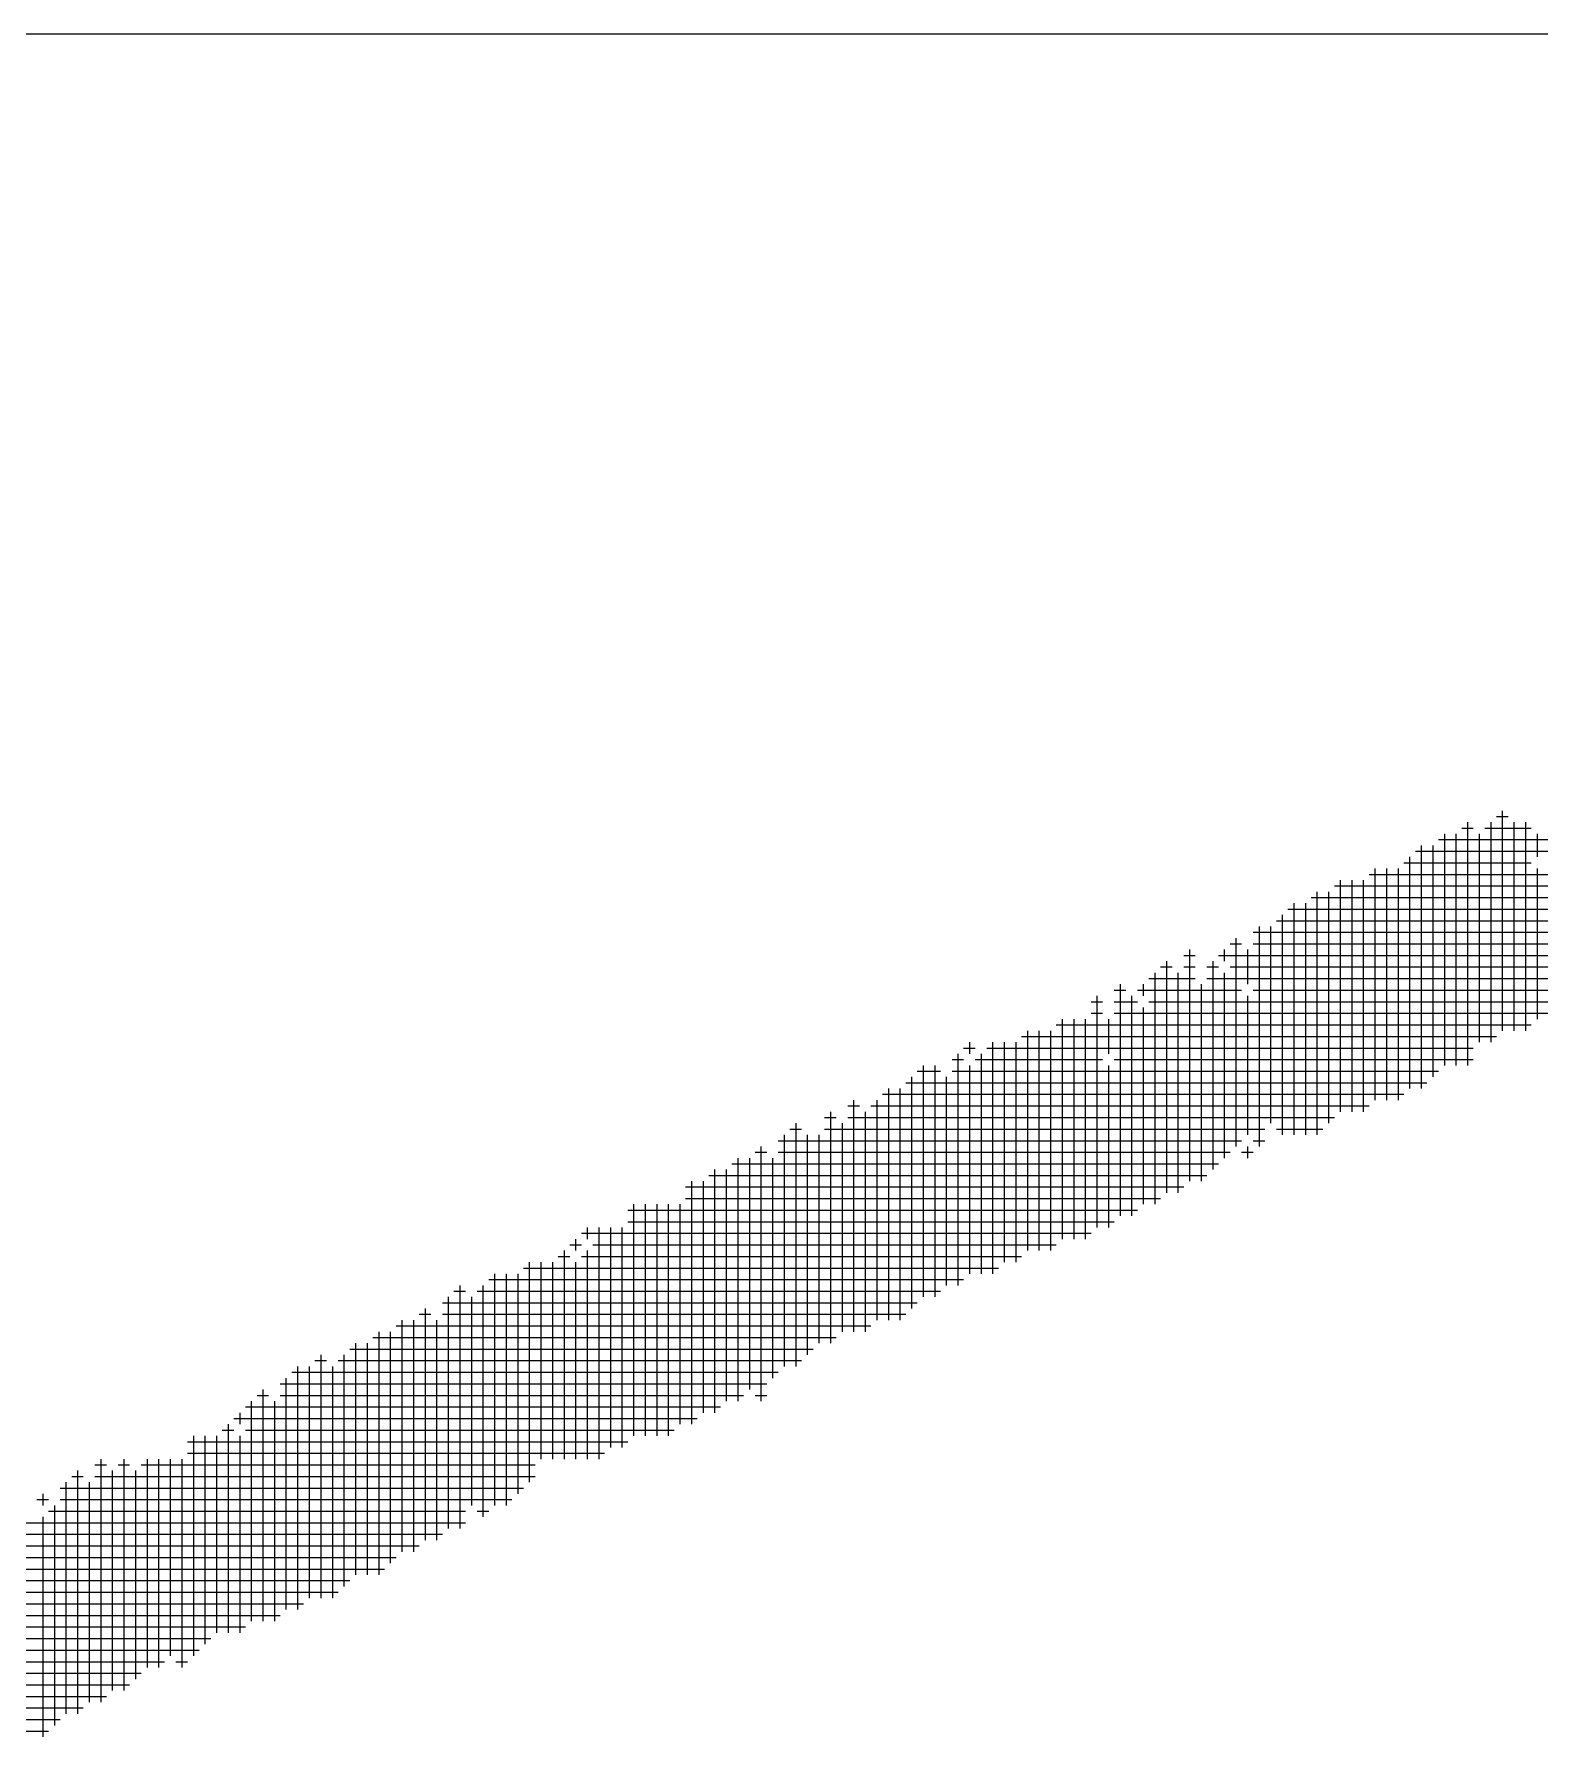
# Model space of a CAD drawing. Header units: feet. Extents: x 0 to 708085, y 0 to 237600.
# Drawn here: x 600495.6 to 600900, y 12342.5 to 12800 of the extents above; entities that cross this region are included whole.
import ezdxf
from ezdxf.enums import TextEntityAlignment as Align

# ---------------------------------------------------------------- set-up
doc = ezdxf.new("R2010")
doc.units = ezdxf.units.FT
doc.header["$LTSCALE"] = 2200
doc.header["$MEASUREMENT"] = 0
for name, color, linetype in [('CX-BORD-LIN1', 4, 'CONTINUOUS'), ('CX-BORD-LIN2', 3, 'CONTINUOUS'), ('CX-BORD-TEX2', 7, 'CONTINUOUS'), ('CX-BORD-TEX3', 6, 'CONTINUOUS'), ('CX-MISC', 2, 'CONTINUOUS')]:
    doc.layers.add(name, color=color, linetype=linetype)
doc.styles.add('TB_TEXT', font='')
doc.styles.add('TB_WBTXT', font='')
doc.styles.add('TB_WMTXT', font='')
doc.styles.get('TB_TEXT').set_extended_font_data('DotumChe')
doc.styles.get('TB_WBTXT').set_extended_font_data('Dotum')
doc.styles.get('TB_WMTXT').set_extended_font_data('DotumChe')

# ---------------------------------------------------------------- blocks, each defined once
blk = doc.blocks.new('CXBLKA1-KHCA-1')
at = {"layer": 'CX-BORD-LIN2'}
blk.add_lwpolyline([(558, 12), (270, 12)], dxfattribs=at)
at = {"layer": 'CX-BORD-LIN1', "style": 'TB_TEXT'}
for tag, p in [('TR_RCON5', (342.3033, 33)), ('TR_RCON4', (342.3033, 27)), ('TR_RCON3', (342.3033, 21)), ('TR_RCON2', (342.3033, 15)), ('TR_RCON1', (342.3033, 9))]:
    blk.add_attdef(tag, text='', height=3.5, dxfattribs=at).set_placement(p, align=Align.MIDDLE_LEFT)
for tag, height, p in [('TR_DGN5', 3.5, (451.1185, 33)), ('TR_CHK5', 3.5, (491.1185, 33)), ('TR_RDAT5', 3.5, (317.5, 33)), ('TR_APP5', 3.5, (531.1185, 33)), ('TR_RNUM5', 3, (285.1051, 32.6366)), ('TR_DGN4', 3.5, (451.1185, 27)), ('TR_CHK4', 3.5, (491.1185, 27)), ('TR_RDAT4', 3.5, (317.5, 27)), ('TR_APP4', 3.5, (531.1185, 27)), ('TR_RNUM4', 3, (285.1051, 26.6366)), ('TR_DGN3', 3.5, (451.1185, 21)), ('TR_CHK3', 3.5, (491.1185, 21)), ('TR_RDAT3', 3.5, (317.5, 21)), ('TR_APP3', 3.5, (531.1185, 21)), ('TR_RNUM3', 3, (285.1051, 20.6366)), ('TR_DGN2', 3.5, (451.1185, 15)), ('TR_CHK2', 3.5, (491.1185, 15)), ('TR_RDAT2', 3.5, (317.5, 15)), ('TR_APP2', 3.5, (531.1185, 15)), ('TR_RNUM2', 3, (285.1051, 14.6366)), ('TR_DGN1', 3.5, (451.1185, 9)), ('TR_CHK1', 3.5, (491.1185, 9)), ('TR_RDAT1', 3.5, (317.5, 9)), ('TR_APP1', 3.5, (531.1185, 9)), ('TR_RNUM1', 3, (285.1051, 8.6366))]:
    blk.add_attdef(tag, text='', height=height, dxfattribs=at).set_placement(p, align=Align.MIDDLE_CENTER)
at = {"layer": 'CX-BORD-LIN2', "style": 'TB_TEXT'}
blk.add_attdef('TD_VERSION', text='', height=3, rotation=90, dxfattribs=at).set_placement((800.5, 48.0149), align=Align.MIDDLE_CENTER)
at = {"layer": 'CX-BORD-TEX2', "style": 'TB_WMTXT'}
for tag, height, p in [('TB_CNAME', 5, (15.3448, 531.8324)), ('TB_CSCOP', 4, (16.6346, 523.8324))]:
    blk.add_attdef(tag, text='', height=height, dxfattribs=at).set_placement(p, align=Align.BOTTOM_LEFT)
at = {"layer": 'CX-BORD-TEX2', "style": 'TB_WBTXT'}
for tag, height, p in [('TB_MTITIL', 10, (398, 533.3264)), ('TB_STITL', 7, (398, 518.3264))]:
    blk.add_attdef(tag, text='', height=height, dxfattribs=at).set_placement(p, align=Align.MIDDLE_CENTER)
at = {"layer": 'CX-BORD-TEX3', "style": 'TB_TEXT'}
for tag, height, p in [('TD_LNDST', 4.5, (215, 31.5)), ('TD_DSECT', 4.5, (605.5, 31.5)), ('TD_DDIST', 4.5, (654.5, 31.5)), ('TD_DNAME_TOP', 4.5, (755, 27.957)), ('TD_CSECT', 4.5, (605.5, 22.5)), ('TD_CDIST', 4.5, (654.5, 22.5)), ('TD_DNAME_MAIN', 4.5, (755, 21.4731)), ('TD_DNAME_BOT', 3, (755, 15.2489)), ('TD_HSCAL', 4.5, (620.8841, 13.7484)), ('TD_VSCAL', 4.5, (656.8615, 13.7484)), ('TD_CCOMP', 4.5, (215, 13.5927)), ('TD_CSTEP', 4.5, (250.744, 5.125)), ('TD_FIELD', 4.5, (180, 5.125)), ('TD_DWGNO', 4.5, (755, 5.0017)), ('TD_DWGCODE', 4.5, (637, 4.7908))]:
    blk.add_attdef(tag, text='', height=height, dxfattribs=at).set_placement(p, align=Align.MIDDLE_CENTER)
for tag, height, width, p in [('TD_DCOMP', 4.5, 0.95, (215, 22.5875)), ('TD_CNAME', 5, 0.78, (65, 7.5956))]:
    blk.add_attdef(tag, text='', height=height, dxfattribs=dict(at, width=width)).set_placement(p, align=Align.MIDDLE_CENTER)

msp = doc.modelspace()

# ---------------------------------------------------------------- linework, layer by layer
at = {"layer": 'CX-MISC'}
for p, q in [((600888.29, 12589.82), (600891.4, 12589.82)), ((600889.85, 12591.37), (600889.85, 12532.27)), ((600874.29, 12585.15), (600874.29, 12522.94)), ((600877.4, 12585.15), (600877.4, 12522.94)), ((600878.96, 12586.71), (600882.07, 12586.71)), ((600880.51, 12588.26), (600880.51, 12522.94)), ((600883.63, 12585.15), (600883.63, 12529.16)), ((600885.18, 12586.71), (600897.62, 12586.71)), ((600886.74, 12588.26), (600886.74, 12529.16)), ((600892.96, 12588.26), (600892.96, 12532.27)), ((600896.07, 12588.26), (600896.07, 12532.27)), ((600899.18, 12585.15), (600899.18, 12578.93)), ((600866.52, 12580.48), (601000.27, 12580.48)), ((600868.07, 12582.04), (600868.07, 12516.72)), ((600871.18, 12582.04), (600871.18, 12519.83)), ((600872.74, 12583.6), (601003.38, 12583.6)), ((600855.63, 12575.82), (600855.63, 12513.61)), ((600858.74, 12575.82), (600858.74, 12513.61)), ((600861.85, 12575.82), (600861.85, 12513.61)), ((600863.41, 12577.37), (600897.62, 12577.37)), ((600864.96, 12578.93), (600864.96, 12516.72)), ((600899.18, 12575.82), (600899.18, 12535.38)), ((600844.75, 12571.15), (600981.6, 12571.15)), ((600846.3, 12572.71), (600846.3, 12510.5)), ((600849.41, 12572.71), (600849.41, 12510.5)), ((600852.52, 12572.71), (600852.52, 12510.5)), ((600854.08, 12574.26), (600990.93, 12574.26)), ((600833.86, 12566.49), (600833.86, 12504.28)), ((600836.97, 12566.49), (600836.97, 12504.28)), ((600838.52, 12568.04), (600975.38, 12568.04)), ((600840.08, 12569.6), (600840.08, 12504.28)), ((600843.19, 12569.6), (600843.19, 12507.39)), ((600830.75, 12563.38), (600830.75, 12504.28)), ((600832.3, 12564.93), (600969.16, 12564.93)), ((600822.97, 12558.71), (600956.72, 12558.71)), ((600824.53, 12560.27), (600824.53, 12501.17)), ((600827.64, 12560.27), (600827.64, 12507.39)), ((600829.19, 12561.82), (600962.94, 12561.82)), ((600805.87, 12554.05), (600805.87, 12491.84)), ((600815.2, 12554.05), (600815.2, 12550.94)), ((600816.75, 12555.6), (600819.86, 12555.6)), ((600818.31, 12557.16), (600818.31, 12501.17)), ((600821.42, 12554.05), (600821.42, 12544.72)), ((600822.97, 12555.6), (600950.5, 12555.6)), ((600798.09, 12549.38), (600801.2, 12549.38)), ((600799.64, 12550.94), (600799.64, 12488.73)), ((600804.31, 12552.49), (600807.42, 12552.49)), ((600804.31, 12549.38), (600807.42, 12549.38)), ((600810.53, 12549.38), (600813.64, 12549.38)), ((600812.09, 12550.94), (600812.09, 12494.95)), ((600813.64, 12552.49), (600941.17, 12552.49)), ((600816.75, 12549.38), (600931.84, 12549.38)), ((600787.2, 12544.72), (600787.2, 12482.51)), ((600793.42, 12544.72), (600793.42, 12541.6)), ((600794.98, 12546.27), (600807.42, 12546.27)), ((600796.53, 12547.83), (600796.53, 12485.62)), ((600802.75, 12547.83), (600802.75, 12488.73)), ((600808.98, 12544.72), (600808.98, 12491.84)), ((600810.53, 12546.27), (600922.51, 12546.27)), ((600815.2, 12547.83), (600815.2, 12498.06)), ((600779.43, 12540.05), (600782.54, 12540.05)), ((600780.98, 12541.6), (600780.98, 12479.4)), ((600785.65, 12543.16), (600788.76, 12543.16)), ((600785.65, 12540.05), (600791.87, 12540.05)), ((600790.31, 12541.6), (600790.31, 12482.51)), ((600791.87, 12543.16), (600819.86, 12543.16)), ((600794.98, 12540.05), (600906.95, 12540.05)), ((600821.42, 12541.6), (600821.42, 12504.28)), ((600822.97, 12543.16), (600916.28, 12543.16)), ((600771.65, 12535.38), (600771.65, 12476.29)), ((600774.76, 12535.38), (600774.76, 12476.29)), ((600777.87, 12535.38), (600777.87, 12476.29)), ((600779.43, 12536.94), (600782.54, 12536.94)), ((600784.09, 12535.38), (600784.09, 12526.05)), ((600785.65, 12536.94), (600903.84, 12536.94)), ((600793.42, 12538.49), (600793.42, 12485.62)), ((600760.76, 12530.72), (600888.29, 12530.72)), ((600762.32, 12532.27), (600762.32, 12473.18)), ((600765.43, 12532.27), (600765.43, 12473.18)), ((600768.54, 12532.27), (600768.54, 12473.18)), ((600770.1, 12533.83), (600897.62, 12533.83)), ((600743.66, 12526.05), (600743.66, 12463.84)), ((600745.21, 12527.61), (600748.32, 12527.61)), ((600746.77, 12529.16), (600746.77, 12526.05)), ((600749.88, 12526.05), (600749.88, 12466.96)), ((600751.43, 12527.61), (600882.07, 12527.61)), ((600752.99, 12529.16), (600752.99, 12466.96)), ((600756.1, 12529.16), (600756.1, 12470.07)), ((600759.21, 12529.16), (600759.21, 12470.07)), ((600732.77, 12521.39), (600738.99, 12521.39)), ((600734.33, 12522.94), (600734.33, 12460.73)), ((600737.44, 12522.94), (600737.44, 12460.73)), ((600742.1, 12524.5), (600745.21, 12524.5)), ((600742.1, 12521.39), (600872.74, 12521.39)), ((600746.77, 12522.94), (600746.77, 12466.96)), ((600748.32, 12524.5), (600782.54, 12524.5)), ((600784.09, 12522.94), (600784.09, 12479.4)), ((600785.65, 12524.5), (600882.07, 12524.5)), ((600724.99, 12516.72), (600724.99, 12454.51)), ((600728.11, 12516.72), (600728.11, 12454.51)), ((600729.66, 12518.28), (600869.63, 12518.28)), ((600731.22, 12519.83), (600731.22, 12457.62)), ((600740.55, 12519.83), (600740.55, 12463.84)), ((600714.11, 12512.06), (600717.22, 12512.06)), ((600715.66, 12513.61), (600715.66, 12451.4)), ((600720.33, 12512.06), (600854.08, 12512.06)), ((600721.88, 12513.61), (600721.88, 12454.51)), ((600723.44, 12515.17), (600863.41, 12515.17)), ((600700.11, 12507.39), (600700.11, 12442.07)), ((600707.89, 12508.95), (600711, 12508.95)), ((600709.44, 12510.5), (600709.44, 12448.29)), ((600712.55, 12507.39), (600712.55, 12451.4)), ((600714.11, 12508.95), (600844.75, 12508.95)), ((600718.77, 12510.5), (600718.77, 12451.4)), ((600695.45, 12502.72), (600819.86, 12502.72)), ((600697, 12504.28), (600697, 12442.07)), ((600698.56, 12505.84), (600701.67, 12505.84)), ((600703.22, 12504.28), (600703.22, 12445.18)), ((600706.33, 12504.28), (600706.33, 12448.29)), ((600707.89, 12505.84), (600826.08, 12505.84)), ((600822.97, 12502.72), (600826.08, 12502.72)), ((600829.19, 12505.84), (600841.63, 12505.84)), ((600684.56, 12498.06), (600684.56, 12432.74)), ((600687.67, 12498.06), (600687.67, 12435.85)), ((600689.23, 12499.61), (600692.34, 12499.61)), ((600690.78, 12501.17), (600690.78, 12432.74)), ((600693.89, 12498.06), (600693.89, 12438.96)), ((600695.45, 12499.61), (600816.75, 12499.61)), ((600819.86, 12499.61), (600822.97, 12499.61)), ((600821.42, 12501.17), (600821.42, 12498.06)), ((600676.78, 12493.39), (600810.53, 12493.39)), ((600678.34, 12494.95), (600678.34, 12429.63)), ((600681.45, 12494.95), (600681.45, 12432.74)), ((600683, 12496.5), (600813.64, 12496.5)), ((600670.56, 12490.28), (600804.31, 12490.28)), ((600672.12, 12491.84), (600672.12, 12426.52)), ((600675.23, 12491.84), (600675.23, 12429.63)), ((600656.57, 12485.62), (600656.57, 12423.41)), ((600659.68, 12485.62), (600659.68, 12423.41)), ((600662.79, 12485.62), (600662.79, 12423.41)), ((600665.9, 12485.62), (600665.9, 12423.41)), ((600669.01, 12485.62), (600669.01, 12426.52)), ((600670.56, 12487.17), (600798.09, 12487.17)), ((600655.01, 12484.06), (600791.87, 12484.06)), ((600655.01, 12480.95), (600785.65, 12480.95)), ((600641.01, 12476.29), (600641.01, 12473.18)), ((600642.57, 12477.84), (600779.43, 12477.84)), ((600644.12, 12479.4), (600644.12, 12476.29)), ((600647.23, 12479.4), (600647.23, 12417.19)), ((600650.35, 12479.4), (600650.35, 12420.3)), ((600653.46, 12479.4), (600653.46, 12420.3)), ((600636.35, 12471.62), (600639.46, 12471.62)), ((600637.9, 12473.18), (600637.9, 12417.19)), ((600639.46, 12474.73), (600642.57, 12474.73)), ((600642.57, 12471.62), (600760.76, 12471.62)), ((600644.12, 12473.18), (600644.12, 12417.19)), ((600645.68, 12474.73), (600770.1, 12474.73)), ((600619.24, 12466.96), (600619.24, 12404.75)), ((600622.35, 12466.96), (600622.35, 12404.75)), ((600625.46, 12466.96), (600625.46, 12407.86)), ((600627.02, 12468.51), (600754.54, 12468.51)), ((600628.57, 12470.07), (600628.57, 12410.97)), ((600631.68, 12470.07), (600631.68, 12417.19)), ((600634.79, 12470.07), (600634.79, 12417.19)), ((600641.01, 12470.07), (600641.01, 12417.19)), ((600608.35, 12462.29), (600611.47, 12462.29)), ((600609.91, 12463.84), (600609.91, 12398.53)), ((600614.58, 12462.29), (600738.99, 12462.29)), ((600616.13, 12463.84), (600616.13, 12401.64)), ((600617.69, 12465.4), (600745.21, 12465.4)), ((600600.58, 12457.62), (600600.58, 12395.42)), ((600605.24, 12459.18), (600732.77, 12459.18)), ((600606.8, 12460.73), (600606.8, 12398.53)), ((600613.02, 12460.73), (600613.02, 12404.75)), ((600592.8, 12452.96), (600720.33, 12452.96)), ((600594.36, 12454.51), (600594.36, 12392.31)), ((600597.47, 12454.51), (600597.47, 12392.31)), ((600599.02, 12456.07), (600602.13, 12456.07)), ((600603.69, 12454.51), (600603.69, 12395.42)), ((600605.24, 12456.07), (600729.66, 12456.07)), ((600581.92, 12448.29), (600581.92, 12386.08)), ((600585.03, 12448.29), (600585.03, 12386.08)), ((600586.58, 12449.85), (600711, 12449.85)), ((600588.14, 12451.4), (600588.14, 12386.08)), ((600591.25, 12451.4), (600591.25, 12389.2)), ((600571.03, 12443.63), (600574.14, 12443.63)), ((600572.59, 12445.18), (600572.59, 12379.86)), ((600577.25, 12443.63), (600701.67, 12443.63)), ((600578.81, 12445.18), (600578.81, 12382.97)), ((600580.36, 12446.74), (600704.78, 12446.74)), ((600563.25, 12438.96), (600563.25, 12376.75)), ((600564.81, 12440.52), (600695.45, 12440.52)), ((600566.36, 12442.07), (600566.36, 12376.75)), ((600569.47, 12442.07), (600569.47, 12379.86)), ((600575.7, 12442.07), (600575.7, 12379.86)), ((600555.48, 12434.3), (600558.59, 12434.3)), ((600557.03, 12435.85), (600557.03, 12373.64)), ((600561.7, 12437.41), (600692.34, 12437.41)), ((600561.7, 12434.3), (600686.11, 12434.3)), ((600689.23, 12434.3), (600692.34, 12434.3)), ((600550.81, 12429.63), (600550.81, 12426.52)), ((600552.37, 12431.19), (600679.89, 12431.19)), ((600553.92, 12432.74), (600553.92, 12373.64)), ((600560.14, 12432.74), (600560.14, 12373.64)), ((600546.15, 12424.96), (600549.26, 12424.96)), ((600547.7, 12426.52), (600547.7, 12370.53)), ((600549.26, 12428.08), (600673.67, 12428.08)), ((600552.37, 12424.96), (600667.45, 12424.96)), ((600536.82, 12421.85), (600655.01, 12421.85)), ((600538.37, 12423.41), (600538.37, 12364.31)), ((600541.48, 12423.41), (600541.48, 12367.42)), ((600544.59, 12423.41), (600544.59, 12370.53)), ((600550.81, 12423.41), (600550.81, 12370.53)), ((600511.93, 12415.63), (600515.04, 12415.63)), ((600513.49, 12417.19), (600513.49, 12351.87)), ((600518.15, 12415.63), (600521.26, 12415.63)), ((600519.71, 12417.19), (600519.71, 12354.98)), ((600524.37, 12415.63), (600630.13, 12415.63)), ((600525.93, 12417.19), (600525.93, 12361.2)), ((600529.04, 12417.19), (600529.04, 12361.2)), ((600532.15, 12417.19), (600532.15, 12364.31)), ((600535.26, 12417.19), (600535.26, 12361.2)), ((600536.82, 12418.74), (600648.79, 12418.74)), ((600504.16, 12410.97), (600504.16, 12348.76)), ((600505.71, 12412.52), (600508.82, 12412.52)), ((600507.27, 12414.08), (600507.27, 12348.76)), ((600510.38, 12410.97), (600510.38, 12351.87)), ((600511.93, 12412.52), (600630.13, 12412.52)), ((600516.6, 12414.08), (600516.6, 12354.98)), ((600522.82, 12414.08), (600522.82, 12358.09)), ((600497.94, 12407.86), (600497.94, 12404.75)), ((600502.6, 12409.41), (600627.02, 12409.41)), ((600496.38, 12406.3), (600499.49, 12406.3)), ((600499.49, 12403.19), (600611.47, 12403.19)), ((600501.05, 12404.75), (600501.05, 12345.65)), ((600502.6, 12406.3), (600623.91, 12406.3)), ((600614.58, 12403.19), (600617.69, 12403.19)), ((600487.05, 12400.08), (600611.47, 12400.08)), ((600497.94, 12401.64), (600497.94, 12342.54)), ((600474.61, 12393.86), (600599.02, 12393.86)), ((600477.72, 12396.97), (600605.24, 12396.97)), ((600468.39, 12390.75), (600592.8, 12390.75)), ((600452.83, 12384.53), (600580.36, 12384.53)), ((600465.28, 12387.64), (600589.69, 12387.64)), ((600446.61, 12381.42), (600577.25, 12381.42)), ((600437.28, 12378.31), (600567.92, 12378.31)), ((600437.28, 12375.2), (600561.7, 12375.2)), ((600427.95, 12372.09), (600552.37, 12372.09)), ((600412.4, 12365.87), (600539.93, 12365.87)), ((600418.62, 12368.98), (600543.04, 12368.98)), ((600409.29, 12362.76), (600530.59, 12362.76)), ((600533.71, 12362.76), (600536.82, 12362.76)), ((600356.41, 12359.65), (600524.37, 12359.65)), ((600356.41, 12356.54), (600521.26, 12356.54)), ((600362.63, 12353.43), (600515.04, 12353.43)), ((600365.74, 12350.32), (600508.82, 12350.32)), ((600368.85, 12347.2), (600502.6, 12347.2)), ((600371.96, 12344.09), (600499.49, 12344.09))]:
    msp.add_line(p, q, dxfattribs=at)

# ---------------------------------------------------------------- block references
at = {"layer": 'CX-MISC', "xscale": 400, "yscale": 400, "zscale": 400}
msp.add_blockref('CXBLKA1-KHCA-1', (381685.23, 8000), dxfattribs=at)

doc.saveas('drawing.dxf')
